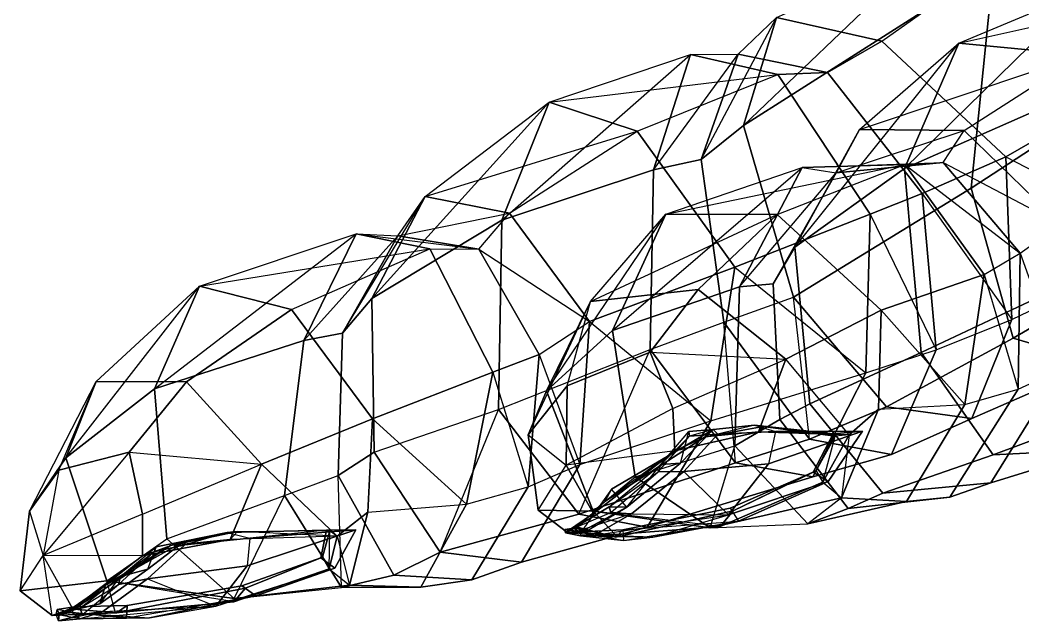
# Model space of a CAD drawing. Extents: x -0.135 to 0.053, y -0.194 to 0.215.
# Drawn here: x -0.04004 to -0.02432, y -0.1435 to -0.13407 of the extents above; entities that cross this region are included whole.
import ezdxf

# ---------------------------------------------------------------- set-up
doc = ezdxf.new("R2010")
doc.units = 0
for name, color, linetype in [('FIGURE_1_MAN_FINGERNAILS_LEFT', 31, 'CONTINUOUS'), ('FIGURE_1_MAN_HAND_LEFT', 31, 'CONTINUOUS'), ('FIGURE_1_MAN_PALM_LEFT', 31, 'CONTINUOUS')]:
    doc.layers.add(name, color=color, linetype=linetype)

msp = doc.modelspace()

# ---------------------------------------------------------------- linework, layer by layer
at = {"layer": 'FIGURE_1_MAN_FINGERNAILS_LEFT', "invisible_edges": 8}
for points in [[(-0.030765, -0.14143, 0.336891), (-0.029173, -0.140491, 0.33619), (-0.029687, -0.14102, 0.336359)], [(-0.029992, -0.141041, 0.336115), (-0.029687, -0.14102, 0.336359), (-0.029556, -0.140522, 0.336055)], [(-0.029992, -0.141041, 0.336115), (-0.029556, -0.140522, 0.336055), (-0.029545, -0.140597, 0.336012)], [(-0.029687, -0.14102, 0.336359), (-0.029173, -0.140491, 0.33619), (-0.029556, -0.140522, 0.336055)], [(-0.029556, -0.140522, 0.336055), (-0.029173, -0.140491, 0.33619), (-0.029545, -0.140597, 0.336012)], [(-0.029173, -0.140491, 0.33619), (-0.029101, -0.140567, 0.3362), (-0.029545, -0.140597, 0.336012)], [(-0.028523, -0.140427, 0.336602), (-0.029173, -0.140491, 0.33619), (-0.029308, -0.140615, 0.336108)], [(-0.029308, -0.140615, 0.336108), (-0.028389, -0.140447, 0.336627), (-0.028523, -0.140427, 0.336602)], [(-0.029173, -0.140491, 0.33619), (-0.028523, -0.140427, 0.336602), (-0.029101, -0.140567, 0.3362)], [(-0.028523, -0.140427, 0.336602), (-0.028193, -0.140526, 0.336767), (-0.029101, -0.140567, 0.3362)], [(-0.029101, -0.140567, 0.3362), (-0.028193, -0.140526, 0.336767), (-0.028306, -0.141031, 0.337292)], [(-0.026832, -0.140518, 0.338629), (-0.02737, -0.141307, 0.340005), (-0.02893, -0.141829, 0.338351)], [(-0.02893, -0.141829, 0.338351), (-0.028306, -0.141031, 0.337292), (-0.026832, -0.140518, 0.338629)], [(-0.027291, -0.140561, 0.338632), (-0.028523, -0.140427, 0.336602), (-0.028389, -0.140447, 0.336627)], [(-0.028523, -0.140427, 0.336602), (-0.027291, -0.140561, 0.338632), (-0.028193, -0.140526, 0.336767)], [(-0.028389, -0.140447, 0.336627), (-0.02726, -0.140596, 0.338556), (-0.027291, -0.140561, 0.338632)], [(-0.028193, -0.140526, 0.336767), (-0.026832, -0.140518, 0.338629), (-0.028306, -0.141031, 0.337292)], [(-0.027291, -0.140561, 0.338632), (-0.026832, -0.140518, 0.338629), (-0.028193, -0.140526, 0.336767)], [(-0.02737, -0.141307, 0.340005), (-0.026832, -0.140518, 0.338629), (-0.027291, -0.140561, 0.338632)], [(-0.029631, -0.141151, 0.336387), (-0.030035, -0.141155, 0.336081), (-0.029545, -0.140597, 0.336012)], [(-0.030035, -0.141155, 0.336081), (-0.029992, -0.141041, 0.336115), (-0.029545, -0.140597, 0.336012)], [(-0.029545, -0.140597, 0.336012), (-0.029101, -0.140567, 0.3362), (-0.029631, -0.141151, 0.336387)], [(-0.028306, -0.141031, 0.337292), (-0.029631, -0.141151, 0.336387), (-0.029101, -0.140567, 0.3362)], [(-0.027555, -0.141135, 0.339943), (-0.027606, -0.141161, 0.339996), (-0.027291, -0.140561, 0.338632)], [(-0.027291, -0.140561, 0.338632), (-0.027606, -0.141161, 0.339996), (-0.02737, -0.141307, 0.340005)], [(-0.027291, -0.140561, 0.338632), (-0.02726, -0.140596, 0.338556), (-0.027555, -0.141135, 0.339943)], [(-0.029687, -0.14102, 0.336359), (-0.030528, -0.141711, 0.336828), (-0.030765, -0.14143, 0.336891)], [(-0.030528, -0.141711, 0.336828), (-0.029687, -0.14102, 0.336359), (-0.029992, -0.141041, 0.336115)], [(-0.030801, -0.141708, 0.336519), (-0.030528, -0.141711, 0.336828), (-0.029992, -0.141041, 0.336115)], [(-0.030801, -0.141708, 0.336519), (-0.029992, -0.141041, 0.336115), (-0.030035, -0.141155, 0.336081)], [(-0.030779, -0.141792, 0.33653), (-0.030801, -0.141708, 0.336519), (-0.030035, -0.141155, 0.336081)], [(-0.03045, -0.141817, 0.336796), (-0.030779, -0.141792, 0.33653), (-0.030035, -0.141155, 0.336081)], [(-0.030035, -0.141155, 0.336081), (-0.029631, -0.141151, 0.336387), (-0.03045, -0.141817, 0.336796)], [(-0.03045, -0.141817, 0.336796), (-0.029631, -0.141151, 0.336387), (-0.02893, -0.141829, 0.338351)], [(-0.029631, -0.141151, 0.336387), (-0.028306, -0.141031, 0.337292), (-0.02893, -0.141829, 0.338351)], [(-0.028859, -0.141769, 0.340489), (-0.028905, -0.141726, 0.340505), (-0.027606, -0.141161, 0.339996)], [(-0.027606, -0.141161, 0.339996), (-0.028905, -0.141726, 0.340505), (-0.028777, -0.141928, 0.340845)], [(-0.027555, -0.141135, 0.339943), (-0.028859, -0.141769, 0.340489), (-0.027606, -0.141161, 0.339996)], [(-0.028777, -0.141928, 0.340845), (-0.02737, -0.141307, 0.340005), (-0.027606, -0.141161, 0.339996)], [(-0.02893, -0.141829, 0.338351), (-0.02737, -0.141307, 0.340005), (-0.028777, -0.141928, 0.340845)], [(-0.030765, -0.14143, 0.336891), (-0.031241, -0.142097, 0.338511), (-0.030528, -0.141711, 0.336828)], [(-0.030528, -0.141711, 0.336828), (-0.030801, -0.141708, 0.336519), (-0.031354, -0.142042, 0.337449)], [(-0.031354, -0.142042, 0.337449), (-0.030801, -0.141708, 0.336519), (-0.030779, -0.141792, 0.33653)], [(-0.031354, -0.142042, 0.337449), (-0.031142, -0.142079, 0.337821), (-0.030528, -0.141711, 0.336828)], [(-0.031293, -0.142089, 0.337484), (-0.031354, -0.142042, 0.337449), (-0.030779, -0.141792, 0.33653)], [(-0.030779, -0.141792, 0.33653), (-0.03045, -0.141817, 0.336796), (-0.031293, -0.142089, 0.337484)], [(-0.030528, -0.141711, 0.336828), (-0.031241, -0.142097, 0.338511), (-0.031142, -0.142079, 0.337821)], [(-0.028859, -0.141769, 0.340489), (-0.030698, -0.142181, 0.339431), (-0.030591, -0.142066, 0.339547)], [(-0.030591, -0.142066, 0.339547), (-0.028905, -0.141726, 0.340505), (-0.028859, -0.141769, 0.340489)], [(-0.028905, -0.141726, 0.340505), (-0.030591, -0.142066, 0.339547), (-0.028777, -0.141928, 0.340845)], [(-0.03045, -0.141817, 0.336796), (-0.03103, -0.142152, 0.337868), (-0.031293, -0.142089, 0.337484)], [(-0.03103, -0.142152, 0.337868), (-0.03045, -0.141817, 0.336796), (-0.02893, -0.141829, 0.338351)], [(-0.03012, -0.142179, 0.33915), (-0.03103, -0.142152, 0.337868), (-0.02893, -0.141829, 0.338351)], [(-0.030591, -0.142066, 0.339547), (-0.030578, -0.142236, 0.339467), (-0.028777, -0.141928, 0.340845)], [(-0.030578, -0.142236, 0.339467), (-0.03012, -0.142179, 0.33915), (-0.028777, -0.141928, 0.340845)], [(-0.028777, -0.141928, 0.340845), (-0.03012, -0.142179, 0.33915), (-0.02893, -0.141829, 0.338351)], [(-0.037678, -0.14231, 0.350154), (-0.03663, -0.142093, 0.350473), (-0.037461, -0.142243, 0.350303)], [(-0.03663, -0.142093, 0.350473), (-0.036789, -0.14211, 0.35051), (-0.037461, -0.142243, 0.350303)], [(-0.037461, -0.142243, 0.350303), (-0.036789, -0.14211, 0.35051), (-0.037457, -0.142302, 0.35024)], [(-0.036789, -0.14211, 0.35051), (-0.036438, -0.142197, 0.350612), (-0.037457, -0.142302, 0.35024)], [(-0.034774, -0.142064, 0.352203), (-0.035103, -0.142666, 0.353731), (-0.036968, -0.143261, 0.352447)], [(-0.036968, -0.143261, 0.352447), (-0.036479, -0.142629, 0.351203), (-0.034774, -0.142064, 0.352203)], [(-0.035234, -0.142073, 0.352295), (-0.036789, -0.14211, 0.35051), (-0.03663, -0.142093, 0.350473)], [(-0.036789, -0.14211, 0.35051), (-0.035234, -0.142073, 0.352295), (-0.036438, -0.142197, 0.350612)], [(-0.03663, -0.142093, 0.350473), (-0.03518, -0.142078, 0.352213), (-0.035234, -0.142073, 0.352295)], [(-0.036438, -0.142197, 0.350612), (-0.034774, -0.142064, 0.352203), (-0.036479, -0.142629, 0.351203)], [(-0.035234, -0.142073, 0.352295), (-0.034774, -0.142064, 0.352203), (-0.036438, -0.142197, 0.350612)], [(-0.035297, -0.142494, 0.353683), (-0.035325, -0.142504, 0.353757), (-0.035234, -0.142073, 0.352295)], [(-0.035234, -0.142073, 0.352295), (-0.035325, -0.142504, 0.353757), (-0.035103, -0.142666, 0.353731)], [(-0.035234, -0.142073, 0.352295), (-0.03518, -0.142078, 0.352213), (-0.035297, -0.142494, 0.353683)], [(-0.035103, -0.142666, 0.353731), (-0.034774, -0.142064, 0.352203), (-0.035234, -0.142073, 0.352295)], [(-0.031142, -0.142079, 0.337821), (-0.031354, -0.142042, 0.337449), (-0.031497, -0.142059, 0.338076)], [(-0.031487, -0.142115, 0.338064), (-0.031497, -0.142059, 0.338076), (-0.031354, -0.142042, 0.337449)], [(-0.031241, -0.142097, 0.338511), (-0.031497, -0.142059, 0.338076), (-0.031487, -0.142115, 0.338064)], [(-0.031497, -0.142059, 0.338076), (-0.031241, -0.142097, 0.338511), (-0.031142, -0.142079, 0.337821)], [(-0.031354, -0.142042, 0.337449), (-0.031293, -0.142089, 0.337484), (-0.031487, -0.142115, 0.338064)], [(-0.031293, -0.142089, 0.337484), (-0.03103, -0.142152, 0.337868), (-0.031487, -0.142115, 0.338064)], [(-0.031487, -0.142115, 0.338064), (-0.031253, -0.142158, 0.338531), (-0.031241, -0.142097, 0.338511)], [(-0.03103, -0.142152, 0.337868), (-0.031253, -0.142158, 0.338531), (-0.031487, -0.142115, 0.338064)], [(-0.030591, -0.142066, 0.339547), (-0.030698, -0.142181, 0.339431), (-0.031301, -0.142022, 0.338386)], [(-0.031301, -0.142022, 0.338386), (-0.031241, -0.142097, 0.338511), (-0.030591, -0.142066, 0.339547)], [(-0.031241, -0.142097, 0.338511), (-0.031253, -0.142158, 0.338531), (-0.030578, -0.142236, 0.339467)], [(-0.030591, -0.142066, 0.339547), (-0.031241, -0.142097, 0.338511), (-0.030578, -0.142236, 0.339467)], [(-0.038701, -0.142935, 0.35151), (-0.037461, -0.142243, 0.350303), (-0.038033, -0.142683, 0.350528)], [(-0.038033, -0.142683, 0.350528), (-0.037461, -0.142243, 0.350303), (-0.037904, -0.142333, 0.350172)], [(-0.037904, -0.142333, 0.350172), (-0.037461, -0.142243, 0.350303), (-0.037457, -0.142302, 0.35024)], [(-0.037457, -0.142302, 0.35024), (-0.036438, -0.142197, 0.350612), (-0.036479, -0.142629, 0.351203)], [(-0.031253, -0.142158, 0.338531), (-0.03103, -0.142152, 0.337868), (-0.03012, -0.142179, 0.33915)], [(-0.030578, -0.142236, 0.339467), (-0.031253, -0.142158, 0.338531), (-0.03012, -0.142179, 0.33915)], [(-0.038038, -0.142837, 0.350587), (-0.038495, -0.142921, 0.350402), (-0.037933, -0.142409, 0.350113)], [(-0.038495, -0.142921, 0.350402), (-0.038463, -0.142797, 0.350396), (-0.037933, -0.142409, 0.350113)], [(-0.038463, -0.142797, 0.350396), (-0.038033, -0.142683, 0.350528), (-0.037904, -0.142333, 0.350172)], [(-0.038463, -0.142797, 0.350396), (-0.037904, -0.142333, 0.350172), (-0.037933, -0.142409, 0.350113)], [(-0.037933, -0.142409, 0.350113), (-0.037457, -0.142302, 0.35024), (-0.038038, -0.142837, 0.350587)], [(-0.036479, -0.142629, 0.351203), (-0.038038, -0.142837, 0.350587), (-0.037457, -0.142302, 0.35024)], [(-0.037457, -0.142302, 0.35024), (-0.037933, -0.142409, 0.350113), (-0.037904, -0.142333, 0.350172)], [(-0.036503, -0.142983, 0.354518), (-0.036559, -0.142945, 0.354524), (-0.035325, -0.142504, 0.353757)], [(-0.035325, -0.142504, 0.353757), (-0.036559, -0.142945, 0.354524), (-0.03634, -0.143101, 0.35488)], [(-0.035297, -0.142494, 0.353683), (-0.036503, -0.142983, 0.354518), (-0.035325, -0.142504, 0.353757)], [(-0.03634, -0.143101, 0.35488), (-0.035103, -0.142666, 0.353731), (-0.035325, -0.142504, 0.353757)], [(-0.038788, -0.143225, 0.35131), (-0.038033, -0.142683, 0.350528), (-0.038463, -0.142797, 0.350396)], [(-0.038033, -0.142683, 0.350528), (-0.038788, -0.143225, 0.35131), (-0.038701, -0.142935, 0.35151)], [(-0.038038, -0.142837, 0.350587), (-0.036479, -0.142629, 0.351203), (-0.036968, -0.143261, 0.352447)], [(-0.036968, -0.143261, 0.352447), (-0.035103, -0.142666, 0.353731), (-0.03634, -0.143101, 0.35488)], [(-0.039099, -0.143294, 0.351147), (-0.038788, -0.143225, 0.35131), (-0.038463, -0.142797, 0.350396)], [(-0.039099, -0.143294, 0.351147), (-0.038463, -0.142797, 0.350396), (-0.038495, -0.142921, 0.350402)], [(-0.038495, -0.142921, 0.350402), (-0.038038, -0.142837, 0.350587), (-0.03874, -0.143349, 0.351293)], [(-0.03874, -0.143349, 0.351293), (-0.038038, -0.142837, 0.350587), (-0.036968, -0.143261, 0.352447)], [(-0.039192, -0.143275, 0.353124), (-0.038701, -0.142935, 0.35151), (-0.039167, -0.143313, 0.352433)], [(-0.038701, -0.142935, 0.35151), (-0.038788, -0.143225, 0.35131), (-0.039167, -0.143313, 0.352433)], [(-0.039061, -0.143393, 0.351131), (-0.039099, -0.143294, 0.351147), (-0.038495, -0.142921, 0.350402)], [(-0.03874, -0.143349, 0.351293), (-0.039061, -0.143393, 0.351131), (-0.038495, -0.142921, 0.350402)], [(-0.036503, -0.142983, 0.354518), (-0.038527, -0.14337, 0.353842), (-0.038357, -0.143251, 0.353858)], [(-0.038369, -0.143446, 0.353867), (-0.03634, -0.143101, 0.35488), (-0.036559, -0.142945, 0.354524)], [(-0.036559, -0.142945, 0.354524), (-0.038357, -0.143251, 0.353858), (-0.038369, -0.143446, 0.353867)], [(-0.038357, -0.143251, 0.353858), (-0.036559, -0.142945, 0.354524), (-0.036503, -0.142983, 0.354518)], [(-0.038788, -0.143225, 0.35131), (-0.039099, -0.143294, 0.351147), (-0.039426, -0.143389, 0.352237)], [(-0.039426, -0.143389, 0.352237), (-0.039167, -0.143313, 0.352433), (-0.038788, -0.143225, 0.35131)], [(-0.038369, -0.143446, 0.353867), (-0.038007, -0.143446, 0.353456), (-0.03634, -0.143101, 0.35488)], [(-0.03634, -0.143101, 0.35488), (-0.038007, -0.143446, 0.353456), (-0.036968, -0.143261, 0.352447)], [(-0.039474, -0.143394, 0.352737), (-0.039221, -0.143361, 0.353119), (-0.039455, -0.143314, 0.352784)], [(-0.039474, -0.143394, 0.352737), (-0.039455, -0.143314, 0.352784), (-0.039426, -0.143389, 0.352237)], [(-0.039094, -0.143462, 0.352413), (-0.039221, -0.143361, 0.353119), (-0.039474, -0.143394, 0.352737)], [(-0.039221, -0.143361, 0.353119), (-0.039192, -0.143275, 0.353124), (-0.039455, -0.143314, 0.352784)], [(-0.039455, -0.143314, 0.352784), (-0.039192, -0.143275, 0.353124), (-0.039167, -0.143313, 0.352433)], [(-0.039167, -0.143313, 0.352433), (-0.039426, -0.143389, 0.352237), (-0.039455, -0.143314, 0.352784)], [(-0.039099, -0.143294, 0.351147), (-0.039061, -0.143393, 0.351131), (-0.039434, -0.143495, 0.352162)], [(-0.039434, -0.143495, 0.352162), (-0.039426, -0.143389, 0.352237), (-0.039099, -0.143294, 0.351147)], [(-0.03874, -0.143349, 0.351293), (-0.039094, -0.143462, 0.352413), (-0.039434, -0.143495, 0.352162)], [(-0.039061, -0.143393, 0.351131), (-0.03874, -0.143349, 0.351293), (-0.039434, -0.143495, 0.352162)], [(-0.038527, -0.14337, 0.353842), (-0.039255, -0.143307, 0.352875), (-0.039192, -0.143275, 0.353124)], [(-0.039221, -0.143361, 0.353119), (-0.038369, -0.143446, 0.353867), (-0.038357, -0.143251, 0.353858)], [(-0.038357, -0.143251, 0.353858), (-0.039192, -0.143275, 0.353124), (-0.039221, -0.143361, 0.353119)], [(-0.039221, -0.143361, 0.353119), (-0.039094, -0.143462, 0.352413), (-0.038007, -0.143446, 0.353456)], [(-0.038369, -0.143446, 0.353867), (-0.039221, -0.143361, 0.353119), (-0.038007, -0.143446, 0.353456)], [(-0.039192, -0.143275, 0.353124), (-0.038357, -0.143251, 0.353858), (-0.038527, -0.14337, 0.353842)], [(-0.039094, -0.143462, 0.352413), (-0.03874, -0.143349, 0.351293), (-0.036968, -0.143261, 0.352447)], [(-0.038007, -0.143446, 0.353456), (-0.039094, -0.143462, 0.352413), (-0.036968, -0.143261, 0.352447)], [(-0.039426, -0.143389, 0.352237), (-0.039434, -0.143495, 0.352162), (-0.039474, -0.143394, 0.352737)], [(-0.039434, -0.143495, 0.352162), (-0.039094, -0.143462, 0.352413), (-0.039474, -0.143394, 0.352737)]]:
    msp.add_3dface(points, dxfattribs=at)
at = {"layer": 'FIGURE_1_MAN_HAND_LEFT', "invisible_edges": 8}
for points in [[(-0.024583, -0.136219, 0.357821), (-0.020972, -0.134107, 0.35994), (-0.02199, -0.137566, 0.35993)], [(-0.020567, -0.136779, 0.367813), (-0.022276, -0.134844, 0.368764), (-0.02513, -0.136711, 0.366649)], [(-0.025896, -0.13679, 0.357236), (-0.024583, -0.136219, 0.357821), (-0.024488, -0.138767, 0.358481)], [(-0.024488, -0.138767, 0.358481), (-0.024583, -0.136219, 0.357821), (-0.02199, -0.137566, 0.35993)], [(-0.02447, -0.139061, 0.364859), (-0.02513, -0.136711, 0.366649), (-0.027913, -0.138416, 0.364049)], [(-0.02513, -0.136711, 0.366649), (-0.02447, -0.139061, 0.364859), (-0.020567, -0.136779, 0.367813)], [(-0.018738, -0.137078, 0.365161), (-0.020567, -0.136779, 0.367813), (-0.02447, -0.139061, 0.364859)], [(-0.026713, -0.137116, 0.356615), (-0.025896, -0.13679, 0.357236), (-0.025675, -0.139245, 0.357717)], [(-0.025675, -0.139245, 0.357717), (-0.025896, -0.13679, 0.357236), (-0.024488, -0.138767, 0.358481)], [(-0.02447, -0.139061, 0.364859), (-0.02313, -0.139456, 0.362185), (-0.018738, -0.137078, 0.365161)], [(-0.028835, -0.137949, 0.354959), (-0.026713, -0.137116, 0.356615), (-0.026781, -0.139602, 0.356875)], [(-0.026781, -0.139602, 0.356875), (-0.026713, -0.137116, 0.356615), (-0.025675, -0.139245, 0.357717)], [(-0.02436, -0.13773, 0.340418), (-0.023727, -0.137273, 0.34103), (-0.023713, -0.139544, 0.340972)], [(-0.02199, -0.137566, 0.35993), (-0.02313, -0.139456, 0.362185), (-0.025119, -0.140318, 0.360733)], [(-0.025119, -0.140318, 0.360733), (-0.024488, -0.138767, 0.358481), (-0.02199, -0.137566, 0.35993)], [(-0.024925, -0.138062, 0.339575), (-0.02436, -0.13773, 0.340418), (-0.024389, -0.13986, 0.340318)], [(-0.024389, -0.13986, 0.340318), (-0.02436, -0.13773, 0.340418), (-0.023713, -0.139544, 0.340972)], [(-0.031113, -0.138798, 0.353666), (-0.028835, -0.137949, 0.354959), (-0.029207, -0.140358, 0.355113)], [(-0.029207, -0.140358, 0.355113), (-0.028835, -0.137949, 0.354959), (-0.026781, -0.139602, 0.356875)], [(-0.026538, -0.138624, 0.337861), (-0.024925, -0.138062, 0.339575), (-0.025229, -0.140099, 0.339447)], [(-0.025229, -0.140099, 0.339447), (-0.024925, -0.138062, 0.339575), (-0.024389, -0.13986, 0.340318)], [(-0.022375, -0.139989, 0.348883), (-0.023678, -0.138231, 0.350019), (-0.02591, -0.139288, 0.347727)], [(-0.029005, -0.13881, 0.363203), (-0.027662, -0.140643, 0.362177), (-0.027913, -0.138416, 0.364049)], [(-0.027913, -0.138416, 0.364049), (-0.026456, -0.140138, 0.362998), (-0.02447, -0.139061, 0.364859)], [(-0.027662, -0.140643, 0.362177), (-0.026456, -0.140138, 0.362998), (-0.027913, -0.138416, 0.364049)], [(-0.028035, -0.139391, 0.33676), (-0.026538, -0.138624, 0.337861), (-0.026578, -0.140175, 0.338198)], [(-0.026578, -0.140175, 0.338198), (-0.026538, -0.138624, 0.337861), (-0.025229, -0.140099, 0.339447)], [(-0.031899, -0.139317, 0.353177), (-0.031113, -0.138798, 0.353666), (-0.031264, -0.14104, 0.353875)], [(-0.031264, -0.14104, 0.353875), (-0.031113, -0.138798, 0.353666), (-0.029207, -0.140358, 0.355113)], [(-0.030159, -0.139239, 0.362475), (-0.028822, -0.141014, 0.361385), (-0.029005, -0.13881, 0.363203)], [(-0.028822, -0.141014, 0.361385), (-0.027662, -0.140643, 0.362177), (-0.029005, -0.13881, 0.363203)], [(-0.024488, -0.138767, 0.358481), (-0.025119, -0.140318, 0.360733), (-0.026377, -0.140886, 0.359826)], [(-0.026377, -0.140886, 0.359826), (-0.025675, -0.139245, 0.357717), (-0.024488, -0.138767, 0.358481)], [(-0.021944, -0.138903, 0.342661), (-0.023138, -0.14081, 0.344343), (-0.024821, -0.141328, 0.342481)], [(-0.024821, -0.141328, 0.342481), (-0.023713, -0.139544, 0.340972), (-0.021944, -0.138903, 0.342661)], [(-0.02313, -0.139456, 0.362185), (-0.02447, -0.139061, 0.364859), (-0.026456, -0.140138, 0.362998)], [(-0.032535, -0.14018, 0.360712), (-0.031277, -0.141821, 0.359677), (-0.030159, -0.139239, 0.362475)], [(-0.031277, -0.141821, 0.359677), (-0.028822, -0.141014, 0.361385), (-0.030159, -0.139239, 0.362475)], [(-0.024784, -0.140891, 0.346548), (-0.02591, -0.139288, 0.347727), (-0.027658, -0.14009, 0.345424)], [(-0.025675, -0.139245, 0.357717), (-0.026377, -0.140886, 0.359826), (-0.02761, -0.141236, 0.358918)], [(-0.02761, -0.141236, 0.358918), (-0.026781, -0.139602, 0.356875), (-0.025675, -0.139245, 0.357717)], [(-0.02591, -0.139288, 0.347727), (-0.024784, -0.140891, 0.346548), (-0.022375, -0.139989, 0.348883)], [(-0.032627, -0.139594, 0.352573), (-0.031899, -0.139317, 0.353177), (-0.032071, -0.141394, 0.353362)], [(-0.032071, -0.141394, 0.353362), (-0.031899, -0.139317, 0.353177), (-0.031264, -0.14104, 0.353875)], [(-0.029805, -0.140162, 0.335758), (-0.028035, -0.139391, 0.33676), (-0.028461, -0.140529, 0.336596)], [(-0.027042, -0.140574, 0.338295), (-0.028461, -0.140529, 0.336596), (-0.028035, -0.139391, 0.33676)], [(-0.026578, -0.140175, 0.338198), (-0.027042, -0.140574, 0.338295), (-0.028035, -0.139391, 0.33676)], [(-0.034514, -0.140328, 0.351174), (-0.032627, -0.139594, 0.352573), (-0.033039, -0.141665, 0.352677)], [(-0.033039, -0.141665, 0.352677), (-0.032627, -0.139594, 0.352573), (-0.032071, -0.141394, 0.353362)], [(-0.026781, -0.139602, 0.356875), (-0.02761, -0.141236, 0.358918), (-0.030208, -0.142026, 0.35713)], [(-0.030208, -0.142026, 0.35713), (-0.029207, -0.140358, 0.355113), (-0.026781, -0.139602, 0.356875)], [(-0.026456, -0.140138, 0.362998), (-0.025119, -0.140318, 0.360733), (-0.02313, -0.139456, 0.362185)], [(-0.023713, -0.139544, 0.340972), (-0.024821, -0.141328, 0.342481), (-0.025462, -0.141554, 0.341721)], [(-0.025462, -0.141554, 0.341721), (-0.024389, -0.13986, 0.340318), (-0.023713, -0.139544, 0.340972)], [(-0.024389, -0.13986, 0.340318), (-0.025462, -0.141554, 0.341721), (-0.026144, -0.141624, 0.340952)], [(-0.026144, -0.141624, 0.340952), (-0.025229, -0.140099, 0.339447), (-0.024389, -0.13986, 0.340318)], [(-0.020829, -0.140005, 0.346873), (-0.022375, -0.139989, 0.348883), (-0.024784, -0.140891, 0.346548)], [(-0.024784, -0.140891, 0.346548), (-0.023138, -0.14081, 0.344343), (-0.020829, -0.140005, 0.346873)], [(-0.034487, -0.140846, 0.358879), (-0.033451, -0.142418, 0.357937), (-0.032535, -0.14018, 0.360712)], [(-0.033451, -0.142418, 0.357937), (-0.031277, -0.141821, 0.359677), (-0.032535, -0.14018, 0.360712)], [(-0.029805, -0.140162, 0.335758), (-0.029772, -0.140826, 0.335999), (-0.031476, -0.14105, 0.336496)], [(-0.028461, -0.140529, 0.336596), (-0.029772, -0.140826, 0.335999), (-0.029805, -0.140162, 0.335758)], [(-0.026513, -0.141491, 0.344315), (-0.027658, -0.14009, 0.345424), (-0.028125, -0.140334, 0.344633)], [(-0.025119, -0.140318, 0.360733), (-0.026456, -0.140138, 0.362998), (-0.027662, -0.140643, 0.362177)], [(-0.027658, -0.14009, 0.345424), (-0.026513, -0.141491, 0.344315), (-0.024784, -0.140891, 0.346548)], [(-0.025229, -0.140099, 0.339447), (-0.026144, -0.141624, 0.340952), (-0.027158, -0.141567, 0.340123)], [(-0.027158, -0.141567, 0.340123), (-0.026578, -0.140175, 0.338198), (-0.025229, -0.140099, 0.339447)], [(-0.027042, -0.140574, 0.338295), (-0.026578, -0.140175, 0.338198), (-0.027158, -0.141567, 0.340123)], [(-0.036253, -0.141035, 0.350453), (-0.034514, -0.140328, 0.351174), (-0.034584, -0.14179, 0.351707)], [(-0.034584, -0.14179, 0.351707), (-0.034514, -0.140328, 0.351174), (-0.033039, -0.141665, 0.352677)], [(-0.029207, -0.140358, 0.355113), (-0.030208, -0.142026, 0.35713), (-0.032179, -0.142575, 0.355731)], [(-0.032179, -0.142575, 0.355731), (-0.031264, -0.14104, 0.353875), (-0.029207, -0.140358, 0.355113)], [(-0.027058, -0.14173, 0.343481), (-0.028125, -0.140334, 0.344633), (-0.028834, -0.140748, 0.343827)], [(-0.028125, -0.140334, 0.344633), (-0.027058, -0.14173, 0.343481), (-0.026513, -0.141491, 0.344315)], [(-0.027662, -0.140643, 0.362177), (-0.026377, -0.140886, 0.359826), (-0.025119, -0.140318, 0.360733)], [(-0.029173, -0.140491, 0.33619), (-0.030765, -0.14143, 0.336891), (-0.030871, -0.141623, 0.33682)], [(-0.030871, -0.141623, 0.33682), (-0.029308, -0.140615, 0.336108), (-0.029173, -0.140491, 0.33619)], [(-0.029772, -0.140826, 0.335999), (-0.028461, -0.140529, 0.336596), (-0.029308, -0.140615, 0.336108)], [(-0.028461, -0.140529, 0.336596), (-0.028389, -0.140447, 0.336627), (-0.029308, -0.140615, 0.336108)], [(-0.02726, -0.140596, 0.338556), (-0.028389, -0.140447, 0.336627), (-0.028461, -0.140529, 0.336596)], [(-0.028461, -0.140529, 0.336596), (-0.027042, -0.140574, 0.338295), (-0.02726, -0.140596, 0.338556)], [(-0.029772, -0.140826, 0.335999), (-0.029308, -0.140615, 0.336108), (-0.030871, -0.141623, 0.33682)], [(-0.026377, -0.140886, 0.359826), (-0.027662, -0.140643, 0.362177), (-0.028822, -0.141014, 0.361385)], [(-0.027451, -0.141318, 0.339944), (-0.027555, -0.141135, 0.339943), (-0.02726, -0.140596, 0.338556)], [(-0.027042, -0.140574, 0.338295), (-0.027451, -0.141318, 0.339944), (-0.02726, -0.140596, 0.338556)], [(-0.027451, -0.141318, 0.339944), (-0.027042, -0.140574, 0.338295), (-0.027158, -0.141567, 0.340123)], [(-0.033451, -0.142418, 0.357937), (-0.034487, -0.140846, 0.358879), (-0.035052, -0.141214, 0.358242)], [(-0.029772, -0.140826, 0.335999), (-0.031047, -0.141808, 0.336624), (-0.031476, -0.14105, 0.336496)], [(-0.031047, -0.141808, 0.336624), (-0.029772, -0.140826, 0.335999), (-0.030871, -0.141623, 0.33682)], [(-0.030394, -0.141234, 0.341891), (-0.029217, -0.142035, 0.341393), (-0.028834, -0.140748, 0.343827)], [(-0.029217, -0.142035, 0.341393), (-0.02769, -0.141971, 0.342536), (-0.028834, -0.140748, 0.343827)], [(-0.028834, -0.140748, 0.343827), (-0.02769, -0.141971, 0.342536), (-0.027058, -0.14173, 0.343481)], [(-0.023138, -0.14081, 0.344343), (-0.024784, -0.140891, 0.346548), (-0.026513, -0.141491, 0.344315)], [(-0.026513, -0.141491, 0.344315), (-0.024821, -0.141328, 0.342481), (-0.023138, -0.14081, 0.344343)], [(-0.02761, -0.141236, 0.358918), (-0.028822, -0.141014, 0.361385), (-0.031277, -0.141821, 0.359677)], [(-0.028822, -0.141014, 0.361385), (-0.02761, -0.141236, 0.358918), (-0.026377, -0.140886, 0.359826)], [(-0.038119, -0.14182, 0.349768), (-0.036253, -0.141035, 0.350453), (-0.036746, -0.142219, 0.350476)], [(-0.035068, -0.142168, 0.351906), (-0.036746, -0.142219, 0.350476), (-0.036253, -0.141035, 0.350453)], [(-0.034584, -0.14179, 0.351707), (-0.035068, -0.142168, 0.351906), (-0.036253, -0.141035, 0.350453)], [(-0.031264, -0.14104, 0.353875), (-0.032179, -0.142575, 0.355731), (-0.032957, -0.14285, 0.355104)], [(-0.032957, -0.14285, 0.355104), (-0.032071, -0.141394, 0.353362), (-0.031264, -0.14104, 0.353875)], [(-0.031916, -0.141759, 0.338142), (-0.031476, -0.14105, 0.336496), (-0.031047, -0.141808, 0.336624)], [(-0.028859, -0.141769, 0.340489), (-0.027555, -0.141135, 0.339943), (-0.027451, -0.141318, 0.339944)], [(-0.035894, -0.14153, 0.357677), (-0.034997, -0.142973, 0.3564), (-0.035052, -0.141214, 0.358242)], [(-0.034997, -0.142973, 0.3564), (-0.03418, -0.142778, 0.357096), (-0.035052, -0.141214, 0.358242)], [(-0.035052, -0.141214, 0.358242), (-0.03418, -0.142778, 0.357096), (-0.033451, -0.142418, 0.357937)], [(-0.031277, -0.141821, 0.359677), (-0.030208, -0.142026, 0.35713), (-0.02761, -0.141236, 0.358918)], [(-0.031051, -0.141772, 0.34034), (-0.029217, -0.142035, 0.341393), (-0.030394, -0.141234, 0.341891)], [(-0.027451, -0.141318, 0.339944), (-0.029064, -0.142015, 0.34065), (-0.028859, -0.141769, 0.340489)], [(-0.029064, -0.142015, 0.34065), (-0.027451, -0.141318, 0.339944), (-0.027158, -0.141567, 0.340123)], [(-0.024821, -0.141328, 0.342481), (-0.026513, -0.141491, 0.344315), (-0.027058, -0.14173, 0.343481)], [(-0.027058, -0.14173, 0.343481), (-0.025462, -0.141554, 0.341721), (-0.024821, -0.141328, 0.342481)], [(-0.032071, -0.141394, 0.353362), (-0.032957, -0.14285, 0.355104), (-0.033753, -0.142966, 0.35449)], [(-0.033753, -0.142966, 0.35449), (-0.033039, -0.141665, 0.352677), (-0.032071, -0.141394, 0.353362)], [(-0.030765, -0.14143, 0.336891), (-0.031241, -0.142097, 0.338511), (-0.031301, -0.142022, 0.338386)], [(-0.031301, -0.142022, 0.338386), (-0.030871, -0.141623, 0.33682), (-0.030765, -0.14143, 0.336891)], [(-0.037736, -0.14221, 0.35607), (-0.036683, -0.143145, 0.355477), (-0.035894, -0.14153, 0.357677)], [(-0.036683, -0.143145, 0.355477), (-0.034997, -0.142973, 0.3564), (-0.035894, -0.14153, 0.357677)], [(-0.030871, -0.141623, 0.33682), (-0.031301, -0.142022, 0.338386), (-0.031469, -0.1421, 0.337887)], [(-0.031469, -0.1421, 0.337887), (-0.031047, -0.141808, 0.336624), (-0.030871, -0.141623, 0.33682)], [(-0.029217, -0.142035, 0.341393), (-0.027158, -0.141567, 0.340123), (-0.02769, -0.141971, 0.342536)], [(-0.027158, -0.141567, 0.340123), (-0.029217, -0.142035, 0.341393), (-0.029064, -0.142015, 0.34065)], [(-0.025462, -0.141554, 0.341721), (-0.027058, -0.14173, 0.343481), (-0.02769, -0.141971, 0.342536)], [(-0.02769, -0.141971, 0.342536), (-0.026144, -0.141624, 0.340952), (-0.025462, -0.141554, 0.341721)], [(-0.027158, -0.141567, 0.340123), (-0.026144, -0.141624, 0.340952), (-0.02769, -0.141971, 0.342536)], [(-0.035068, -0.142168, 0.351906), (-0.034584, -0.14179, 0.351707), (-0.034873, -0.142932, 0.353848)], [(-0.033039, -0.141665, 0.352677), (-0.033753, -0.142966, 0.35449), (-0.034873, -0.142932, 0.353848)], [(-0.034873, -0.142932, 0.353848), (-0.034584, -0.14179, 0.351707), (-0.033039, -0.141665, 0.352677)], [(-0.030711, -0.142142, 0.33935), (-0.031051, -0.141772, 0.34034), (-0.031916, -0.141759, 0.338142)], [(-0.031916, -0.141759, 0.338142), (-0.031469, -0.1421, 0.337887), (-0.030711, -0.142142, 0.33935)], [(-0.031047, -0.141808, 0.336624), (-0.031469, -0.1421, 0.337887), (-0.031916, -0.141759, 0.338142)], [(-0.029064, -0.142015, 0.34065), (-0.029217, -0.142035, 0.341393), (-0.031051, -0.141772, 0.34034)], [(-0.030711, -0.142142, 0.33935), (-0.029064, -0.142015, 0.34065), (-0.031051, -0.141772, 0.34034)], [(-0.030698, -0.142181, 0.339431), (-0.028859, -0.141769, 0.340489), (-0.029064, -0.142015, 0.34065)], [(-0.038119, -0.14182, 0.349768), (-0.038119, -0.142475, 0.350085), (-0.039675, -0.142467, 0.350902)], [(-0.036746, -0.142219, 0.350476), (-0.038119, -0.142475, 0.350085), (-0.038119, -0.14182, 0.349768)], [(-0.030208, -0.142026, 0.35713), (-0.031277, -0.141821, 0.359677), (-0.033451, -0.142418, 0.357937)], [(-0.036746, -0.142219, 0.350476), (-0.03663, -0.142093, 0.350473), (-0.037678, -0.14231, 0.350154)], [(-0.035068, -0.142168, 0.351906), (-0.036746, -0.142219, 0.350476), (-0.03663, -0.142093, 0.350473)], [(-0.03518, -0.142078, 0.352213), (-0.035068, -0.142168, 0.351906), (-0.03663, -0.142093, 0.350473)], [(-0.035193, -0.14268, 0.35369), (-0.035297, -0.142494, 0.353683), (-0.03518, -0.142078, 0.352213)], [(-0.035068, -0.142168, 0.351906), (-0.035193, -0.14268, 0.35369), (-0.03518, -0.142078, 0.352213)], [(-0.033451, -0.142418, 0.357937), (-0.032179, -0.142575, 0.355731), (-0.030208, -0.142026, 0.35713)], [(-0.030711, -0.142142, 0.33935), (-0.031469, -0.1421, 0.337887), (-0.031301, -0.142022, 0.338386)], [(-0.031301, -0.142022, 0.338386), (-0.030698, -0.142181, 0.339431), (-0.030711, -0.142142, 0.33935)], [(-0.029064, -0.142015, 0.34065), (-0.030711, -0.142142, 0.33935), (-0.030698, -0.142181, 0.339431)], [(-0.037678, -0.14231, 0.350154), (-0.037461, -0.142243, 0.350303), (-0.038701, -0.142935, 0.35151)], [(-0.03868, -0.142865, 0.354731), (-0.036683, -0.143145, 0.355477), (-0.037736, -0.14221, 0.35607)], [(-0.038119, -0.142475, 0.350085), (-0.036746, -0.142219, 0.350476), (-0.037678, -0.14231, 0.350154)], [(-0.035193, -0.14268, 0.35369), (-0.035068, -0.142168, 0.351906), (-0.034873, -0.142932, 0.353848)], [(-0.039021, -0.143197, 0.351219), (-0.037678, -0.14231, 0.350154), (-0.038701, -0.142935, 0.35151)], [(-0.038119, -0.142475, 0.350085), (-0.037678, -0.14231, 0.350154), (-0.039021, -0.143197, 0.351219)], [(-0.032179, -0.142575, 0.355731), (-0.033451, -0.142418, 0.357937), (-0.03418, -0.142778, 0.357096)], [(-0.039535, -0.143408, 0.352408), (-0.040038, -0.143022, 0.352862), (-0.039675, -0.142467, 0.350902)], [(-0.03921, -0.143307, 0.351005), (-0.039535, -0.143408, 0.352408), (-0.039675, -0.142467, 0.350902)], [(-0.038119, -0.142475, 0.350085), (-0.03921, -0.143307, 0.351005), (-0.039675, -0.142467, 0.350902)], [(-0.03921, -0.143307, 0.351005), (-0.038119, -0.142475, 0.350085), (-0.039021, -0.143197, 0.351219)], [(-0.036503, -0.142983, 0.354518), (-0.035297, -0.142494, 0.353683), (-0.035193, -0.14268, 0.35369)], [(-0.03418, -0.142778, 0.357096), (-0.032957, -0.14285, 0.355104), (-0.032179, -0.142575, 0.355731)], [(-0.035193, -0.14268, 0.35369), (-0.036686, -0.143195, 0.354732), (-0.036503, -0.142983, 0.354518)], [(-0.036686, -0.143195, 0.354732), (-0.035193, -0.14268, 0.35369), (-0.034873, -0.142932, 0.353848)], [(-0.03854, -0.143367, 0.353751), (-0.03868, -0.142865, 0.354731), (-0.040038, -0.143022, 0.352862)], [(-0.036686, -0.143195, 0.354732), (-0.036683, -0.143145, 0.355477), (-0.03868, -0.142865, 0.354731)], [(-0.03854, -0.143367, 0.353751), (-0.036686, -0.143195, 0.354732), (-0.03868, -0.142865, 0.354731)], [(-0.032957, -0.14285, 0.355104), (-0.03418, -0.142778, 0.357096), (-0.034997, -0.142973, 0.3564)], [(-0.034997, -0.142973, 0.3564), (-0.033753, -0.142966, 0.35449), (-0.032957, -0.14285, 0.355104)], [(-0.040038, -0.143022, 0.352862), (-0.039535, -0.143408, 0.352408), (-0.03854, -0.143367, 0.353751)], [(-0.038701, -0.142935, 0.35151), (-0.039192, -0.143275, 0.353124), (-0.039255, -0.143307, 0.352875)], [(-0.039255, -0.143307, 0.352875), (-0.039021, -0.143197, 0.351219), (-0.038701, -0.142935, 0.35151)], [(-0.038527, -0.14337, 0.353842), (-0.036503, -0.142983, 0.354518), (-0.036686, -0.143195, 0.354732)], [(-0.034873, -0.142932, 0.353848), (-0.036683, -0.143145, 0.355477), (-0.036686, -0.143195, 0.354732)], [(-0.036683, -0.143145, 0.355477), (-0.034873, -0.142932, 0.353848), (-0.034997, -0.142973, 0.3564)], [(-0.034873, -0.142932, 0.353848), (-0.033753, -0.142966, 0.35449), (-0.034997, -0.142973, 0.3564)], [(-0.039021, -0.143197, 0.351219), (-0.039255, -0.143307, 0.352875), (-0.039535, -0.143408, 0.352408)], [(-0.039535, -0.143408, 0.352408), (-0.03921, -0.143307, 0.351005), (-0.039021, -0.143197, 0.351219)], [(-0.036686, -0.143195, 0.354732), (-0.03854, -0.143367, 0.353751), (-0.038527, -0.14337, 0.353842)], [(-0.03854, -0.143367, 0.353751), (-0.039535, -0.143408, 0.352408), (-0.039255, -0.143307, 0.352875)], [(-0.039255, -0.143307, 0.352875), (-0.038527, -0.14337, 0.353842), (-0.03854, -0.143367, 0.353751)]]:
    msp.add_3dface(points, dxfattribs=at)
at = {"layer": 'FIGURE_1_MAN_PALM_LEFT', "invisible_edges": 8}
for points in [[(-0.028697, -0.135724, 0.36339), (-0.024772, -0.133226, 0.36658), (-0.023703, -0.130947, 0.364229)], [(-0.02818, -0.134031, 0.360914), (-0.028697, -0.135724, 0.36339), (-0.023703, -0.130947, 0.364229)], [(-0.026527, -0.134403, 0.358649), (-0.02818, -0.134031, 0.360914), (-0.022386, -0.131441, 0.361529)], [(-0.024583, -0.136219, 0.357821), (-0.026527, -0.134403, 0.358649), (-0.022386, -0.131441, 0.361529)], [(-0.022386, -0.131441, 0.361529), (-0.020972, -0.134107, 0.35994), (-0.024583, -0.136219, 0.357821)], [(-0.022276, -0.134844, 0.368764), (-0.022724, -0.132112, 0.36788), (-0.024772, -0.133226, 0.36658)], [(-0.02513, -0.136711, 0.366649), (-0.024772, -0.133226, 0.36658), (-0.028697, -0.135724, 0.36339)], [(-0.024772, -0.133226, 0.36658), (-0.02513, -0.136711, 0.366649), (-0.022276, -0.134844, 0.368764)], [(-0.026171, -0.136398, 0.347773), (-0.024052, -0.135464, 0.349949), (-0.023314, -0.133598, 0.3483)], [(-0.02532, -0.134434, 0.346147), (-0.026171, -0.136398, 0.347773), (-0.023314, -0.133598, 0.3483)], [(-0.02532, -0.134434, 0.346147), (-0.023314, -0.133598, 0.3483), (-0.02159, -0.133609, 0.346368)], [(-0.023392, -0.134621, 0.343903), (-0.02532, -0.134434, 0.346147), (-0.02159, -0.133609, 0.346368)], [(-0.029358, -0.136257, 0.362586), (-0.028697, -0.135724, 0.36339), (-0.02818, -0.134031, 0.360914)], [(-0.028779, -0.134606, 0.360443), (-0.029358, -0.136257, 0.362586), (-0.02818, -0.134031, 0.360914)], [(-0.027379, -0.134897, 0.3583), (-0.028779, -0.134606, 0.360443), (-0.02818, -0.134031, 0.360914)], [(-0.02818, -0.134031, 0.360914), (-0.026527, -0.134403, 0.358649), (-0.027379, -0.134897, 0.3583)], [(-0.025896, -0.13679, 0.357236), (-0.027379, -0.134897, 0.3583), (-0.026527, -0.134403, 0.358649)], [(-0.026527, -0.134403, 0.358649), (-0.024583, -0.136219, 0.357821), (-0.025896, -0.13679, 0.357236)], [(-0.027891, -0.137635, 0.34536), (-0.026171, -0.136398, 0.347773), (-0.02532, -0.134434, 0.346147)], [(-0.026877, -0.135787, 0.343984), (-0.027891, -0.137635, 0.34536), (-0.02532, -0.134434, 0.346147)], [(-0.026877, -0.135787, 0.343984), (-0.02532, -0.134434, 0.346147), (-0.023392, -0.134621, 0.343903)], [(-0.032486, -0.137213, 0.360631), (-0.030106, -0.136423, 0.362165), (-0.029526, -0.134614, 0.360103)], [(-0.031742, -0.135361, 0.358494), (-0.032486, -0.137213, 0.360631), (-0.029526, -0.134614, 0.360103)], [(-0.031742, -0.135361, 0.358494), (-0.029526, -0.134614, 0.360103), (-0.028161, -0.134927, 0.357825)], [(-0.030106, -0.136423, 0.362165), (-0.029358, -0.136257, 0.362586), (-0.028779, -0.134606, 0.360443)], [(-0.029526, -0.134614, 0.360103), (-0.030106, -0.136423, 0.362165), (-0.028779, -0.134606, 0.360443)], [(-0.028161, -0.134927, 0.357825), (-0.029526, -0.134614, 0.360103), (-0.028779, -0.134606, 0.360443)], [(-0.028779, -0.134606, 0.360443), (-0.027379, -0.134897, 0.3583), (-0.028161, -0.134927, 0.357825)], [(-0.025235, -0.135805, 0.342124), (-0.026877, -0.135787, 0.343984), (-0.023392, -0.134621, 0.343903)], [(-0.023727, -0.137273, 0.34103), (-0.025235, -0.135805, 0.342124), (-0.023392, -0.134621, 0.343903)], [(-0.030365, -0.135813, 0.356076), (-0.031742, -0.135361, 0.358494), (-0.028161, -0.134927, 0.357825)], [(-0.028835, -0.137949, 0.354959), (-0.030365, -0.135813, 0.356076), (-0.028161, -0.134927, 0.357825)], [(-0.028161, -0.134927, 0.357825), (-0.026713, -0.137116, 0.356615), (-0.028835, -0.137949, 0.354959)], [(-0.026713, -0.137116, 0.356615), (-0.028161, -0.134927, 0.357825), (-0.027379, -0.134897, 0.3583)], [(-0.027379, -0.134897, 0.3583), (-0.025896, -0.13679, 0.357236), (-0.026713, -0.137116, 0.356615)], [(-0.034525, -0.138437, 0.358717), (-0.032486, -0.137213, 0.360631), (-0.031742, -0.135361, 0.358494)], [(-0.033685, -0.136839, 0.356931), (-0.034525, -0.138437, 0.358717), (-0.031742, -0.135361, 0.358494)], [(-0.033685, -0.136839, 0.356931), (-0.031742, -0.135361, 0.358494), (-0.030365, -0.135813, 0.356076)], [(-0.023678, -0.138231, 0.350019), (-0.024052, -0.135464, 0.349949), (-0.026171, -0.136398, 0.347773)], [(-0.032366, -0.137101, 0.354818), (-0.033685, -0.136839, 0.356931), (-0.030365, -0.135813, 0.356076)], [(-0.031113, -0.138798, 0.353666), (-0.032366, -0.137101, 0.354818), (-0.030365, -0.135813, 0.356076)], [(-0.030365, -0.135813, 0.356076), (-0.028835, -0.137949, 0.354959), (-0.031113, -0.138798, 0.353666)], [(-0.027913, -0.138416, 0.364049), (-0.028697, -0.135724, 0.36339), (-0.029358, -0.136257, 0.362586)], [(-0.028697, -0.135724, 0.36339), (-0.027913, -0.138416, 0.364049), (-0.02513, -0.136711, 0.366649)], [(-0.027891, -0.137635, 0.34536), (-0.026877, -0.135787, 0.343984), (-0.027245, -0.136466, 0.343387)], [(-0.027245, -0.136466, 0.343387), (-0.026877, -0.135787, 0.343984), (-0.025235, -0.135805, 0.342124)], [(-0.025566, -0.136304, 0.341595), (-0.027245, -0.136466, 0.343387), (-0.025235, -0.135805, 0.342124)], [(-0.025566, -0.136304, 0.341595), (-0.025235, -0.135805, 0.342124), (-0.023727, -0.137273, 0.34103)], [(-0.029005, -0.13881, 0.363203), (-0.029358, -0.136257, 0.362586), (-0.030106, -0.136423, 0.362165)], [(-0.029358, -0.136257, 0.362586), (-0.029005, -0.13881, 0.363203), (-0.027913, -0.138416, 0.364049)], [(-0.027777, -0.136383, 0.342746), (-0.027245, -0.136466, 0.343387), (-0.025566, -0.136304, 0.341595)], [(-0.026166, -0.136336, 0.340795), (-0.027777, -0.136383, 0.342746), (-0.025566, -0.136304, 0.341595)], [(-0.026166, -0.136336, 0.340795), (-0.025566, -0.136304, 0.341595), (-0.02436, -0.13773, 0.340418)], [(-0.02436, -0.13773, 0.340418), (-0.025566, -0.136304, 0.341595), (-0.023727, -0.137273, 0.34103)], [(-0.030159, -0.139239, 0.362475), (-0.030106, -0.136423, 0.362165), (-0.032486, -0.137213, 0.360631)], [(-0.03075, -0.138943, 0.341925), (-0.02876, -0.138258, 0.344116), (-0.027777, -0.136383, 0.342746)], [(-0.029915, -0.137115, 0.340402), (-0.03075, -0.138943, 0.341925), (-0.027777, -0.136383, 0.342746)], [(-0.030106, -0.136423, 0.362165), (-0.030159, -0.139239, 0.362475), (-0.029005, -0.13881, 0.363203)], [(-0.029915, -0.137115, 0.340402), (-0.027777, -0.136383, 0.342746), (-0.026166, -0.136336, 0.340795)], [(-0.028171, -0.137124, 0.338582), (-0.029915, -0.137115, 0.340402), (-0.026166, -0.136336, 0.340795)], [(-0.027777, -0.136383, 0.342746), (-0.02876, -0.138258, 0.344116), (-0.027245, -0.136466, 0.343387)], [(-0.02876, -0.138258, 0.344116), (-0.028234, -0.13821, 0.344653), (-0.027245, -0.136466, 0.343387)], [(-0.027245, -0.136466, 0.343387), (-0.028234, -0.13821, 0.344653), (-0.027891, -0.137635, 0.34536)], [(-0.026538, -0.138624, 0.337861), (-0.028171, -0.137124, 0.338582), (-0.026166, -0.136336, 0.340795)], [(-0.02591, -0.139288, 0.347727), (-0.026171, -0.136398, 0.347773), (-0.027891, -0.137635, 0.34536)], [(-0.026166, -0.136336, 0.340795), (-0.024925, -0.138062, 0.339575), (-0.026538, -0.138624, 0.337861)], [(-0.026171, -0.136398, 0.347773), (-0.02591, -0.139288, 0.347727), (-0.023678, -0.138231, 0.350019)], [(-0.024925, -0.138062, 0.339575), (-0.026166, -0.136336, 0.340795), (-0.02436, -0.13773, 0.340418)], [(-0.034985, -0.138983, 0.358049), (-0.034525, -0.138437, 0.358717), (-0.033685, -0.136839, 0.356931)], [(-0.034117, -0.137456, 0.356405), (-0.034985, -0.138983, 0.358049), (-0.033685, -0.136839, 0.356931)], [(-0.034117, -0.137456, 0.356405), (-0.033685, -0.136839, 0.356931), (-0.032366, -0.137101, 0.354818)], [(-0.032535, -0.14018, 0.360712), (-0.032486, -0.137213, 0.360631), (-0.034525, -0.138437, 0.358717)], [(-0.032845, -0.137667, 0.354346), (-0.034117, -0.137456, 0.356405), (-0.032366, -0.137101, 0.354818)], [(-0.032845, -0.137667, 0.354346), (-0.032366, -0.137101, 0.354818), (-0.031113, -0.138798, 0.353666)], [(-0.032486, -0.137213, 0.360631), (-0.032535, -0.14018, 0.360712), (-0.030159, -0.139239, 0.362475)], [(-0.031784, -0.139888, 0.339893), (-0.03075, -0.138943, 0.341925), (-0.029915, -0.137115, 0.340402)], [(-0.031097, -0.138484, 0.338393), (-0.031784, -0.139888, 0.339893), (-0.029915, -0.137115, 0.340402)], [(-0.031097, -0.138484, 0.338393), (-0.029915, -0.137115, 0.340402), (-0.028171, -0.137124, 0.338582)], [(-0.029407, -0.1383, 0.337123), (-0.031097, -0.138484, 0.338393), (-0.028171, -0.137124, 0.338582)], [(-0.028035, -0.139391, 0.33676), (-0.029407, -0.1383, 0.337123), (-0.028171, -0.137124, 0.338582)], [(-0.028171, -0.137124, 0.338582), (-0.026538, -0.138624, 0.337861), (-0.028035, -0.139391, 0.33676)], [(-0.037928, -0.139855, 0.355851), (-0.035588, -0.139098, 0.357659), (-0.034768, -0.137424, 0.355899)], [(-0.037226, -0.138246, 0.353806), (-0.037928, -0.139855, 0.355851), (-0.034768, -0.137424, 0.355899)], [(-0.037226, -0.138246, 0.353806), (-0.034768, -0.137424, 0.355899), (-0.033614, -0.137658, 0.353812)], [(-0.034768, -0.137424, 0.355899), (-0.035588, -0.139098, 0.357659), (-0.034117, -0.137456, 0.356405)], [(-0.035588, -0.139098, 0.357659), (-0.034985, -0.138983, 0.358049), (-0.034117, -0.137456, 0.356405)], [(-0.034768, -0.137424, 0.355899), (-0.034117, -0.137456, 0.356405), (-0.032845, -0.137667, 0.354346)], [(-0.033614, -0.137658, 0.353812), (-0.034768, -0.137424, 0.355899), (-0.032845, -0.137667, 0.354346)], [(-0.035785, -0.13861, 0.351895), (-0.037226, -0.138246, 0.353806), (-0.033614, -0.137658, 0.353812)], [(-0.034514, -0.140328, 0.351174), (-0.035785, -0.13861, 0.351895), (-0.033614, -0.137658, 0.353812)], [(-0.033614, -0.137658, 0.353812), (-0.032627, -0.139594, 0.352573), (-0.034514, -0.140328, 0.351174)], [(-0.032627, -0.139594, 0.352573), (-0.033614, -0.137658, 0.353812), (-0.032845, -0.137667, 0.354346)], [(-0.032845, -0.137667, 0.354346), (-0.031899, -0.139317, 0.353177), (-0.032627, -0.139594, 0.352573)], [(-0.031899, -0.139317, 0.353177), (-0.032845, -0.137667, 0.354346), (-0.031113, -0.138798, 0.353666)], [(-0.027658, -0.14009, 0.345424), (-0.027891, -0.137635, 0.34536), (-0.028234, -0.13821, 0.344653)], [(-0.027891, -0.137635, 0.34536), (-0.027658, -0.14009, 0.345424), (-0.02591, -0.139288, 0.347727)], [(-0.039318, -0.140935, 0.354156), (-0.037928, -0.139855, 0.355851), (-0.037226, -0.138246, 0.353806)], [(-0.038846, -0.139738, 0.352294), (-0.039318, -0.140935, 0.354156), (-0.037226, -0.138246, 0.353806)], [(-0.037428, -0.139744, 0.350874), (-0.038846, -0.139738, 0.352294), (-0.037226, -0.138246, 0.353806)], [(-0.037226, -0.138246, 0.353806), (-0.035785, -0.13861, 0.351895), (-0.037428, -0.139744, 0.350874)], [(-0.031097, -0.138484, 0.338393), (-0.029407, -0.1383, 0.337123), (-0.03016, -0.13928, 0.336488)], [(-0.028834, -0.140748, 0.343827), (-0.02876, -0.138258, 0.344116), (-0.03075, -0.138943, 0.341925)], [(-0.03016, -0.13928, 0.336488), (-0.029407, -0.1383, 0.337123), (-0.028035, -0.139391, 0.33676)], [(-0.02876, -0.138258, 0.344116), (-0.028834, -0.140748, 0.343827), (-0.028125, -0.140334, 0.344633)], [(-0.028125, -0.140334, 0.344633), (-0.028234, -0.13821, 0.344653), (-0.02876, -0.138258, 0.344116)], [(-0.028234, -0.13821, 0.344653), (-0.028125, -0.140334, 0.344633), (-0.027658, -0.14009, 0.345424)], [(-0.034487, -0.140846, 0.358879), (-0.034525, -0.138437, 0.358717), (-0.034985, -0.138983, 0.358049)], [(-0.034525, -0.138437, 0.358717), (-0.034487, -0.140846, 0.358879), (-0.032535, -0.14018, 0.360712)], [(-0.032074, -0.140575, 0.338511), (-0.031784, -0.139888, 0.339893), (-0.031097, -0.138484, 0.338393)], [(-0.031461, -0.139806, 0.337226), (-0.032074, -0.140575, 0.338511), (-0.031097, -0.138484, 0.338393)], [(-0.03016, -0.13928, 0.336488), (-0.031461, -0.139806, 0.337226), (-0.031097, -0.138484, 0.338393)], [(-0.036253, -0.141035, 0.350453), (-0.037428, -0.139744, 0.350874), (-0.035785, -0.13861, 0.351895)], [(-0.035785, -0.13861, 0.351895), (-0.034514, -0.140328, 0.351174), (-0.036253, -0.141035, 0.350453)], [(-0.030394, -0.141234, 0.341891), (-0.03075, -0.138943, 0.341925), (-0.031784, -0.139888, 0.339893)], [(-0.03075, -0.138943, 0.341925), (-0.030394, -0.141234, 0.341891), (-0.028834, -0.140748, 0.343827)], [(-0.035894, -0.14153, 0.357677), (-0.035588, -0.139098, 0.357659), (-0.037928, -0.139855, 0.355851)], [(-0.035588, -0.139098, 0.357659), (-0.035894, -0.14153, 0.357677), (-0.035052, -0.141214, 0.358242)], [(-0.035052, -0.141214, 0.358242), (-0.034985, -0.138983, 0.358049), (-0.035588, -0.139098, 0.357659)], [(-0.034985, -0.138983, 0.358049), (-0.035052, -0.141214, 0.358242), (-0.034487, -0.140846, 0.358879)], [(-0.031461, -0.139806, 0.337226), (-0.03016, -0.13928, 0.336488), (-0.029805, -0.140162, 0.335758)], [(-0.029805, -0.140162, 0.335758), (-0.03016, -0.13928, 0.336488), (-0.028035, -0.139391, 0.33676)], [(-0.03989, -0.141771, 0.352896), (-0.039318, -0.140935, 0.354156), (-0.038846, -0.139738, 0.352294)], [(-0.039432, -0.141129, 0.351465), (-0.03989, -0.141771, 0.352896), (-0.038846, -0.139738, 0.352294)], [(-0.038325, -0.14085, 0.350408), (-0.039432, -0.141129, 0.351465), (-0.038846, -0.139738, 0.352294)], [(-0.038846, -0.139738, 0.352294), (-0.037428, -0.139744, 0.350874), (-0.038325, -0.14085, 0.350408)], [(-0.038325, -0.14085, 0.350408), (-0.037428, -0.139744, 0.350874), (-0.036253, -0.141035, 0.350453)], [(-0.037736, -0.14221, 0.35607), (-0.037928, -0.139855, 0.355851), (-0.039318, -0.140935, 0.354156)], [(-0.037928, -0.139855, 0.355851), (-0.037736, -0.14221, 0.35607), (-0.035894, -0.14153, 0.357677)], [(-0.032074, -0.140575, 0.338511), (-0.031461, -0.139806, 0.337226), (-0.031476, -0.14105, 0.336496)], [(-0.031051, -0.141772, 0.34034), (-0.031784, -0.139888, 0.339893), (-0.032074, -0.140575, 0.338511)], [(-0.031784, -0.139888, 0.339893), (-0.031051, -0.141772, 0.34034), (-0.030394, -0.141234, 0.341891)], [(-0.029805, -0.140162, 0.335758), (-0.031476, -0.14105, 0.336496), (-0.031461, -0.139806, 0.337226)], [(-0.032074, -0.140575, 0.338511), (-0.031916, -0.141759, 0.338142), (-0.031051, -0.141772, 0.34034)], [(-0.031916, -0.141759, 0.338142), (-0.032074, -0.140575, 0.338511), (-0.031476, -0.14105, 0.336496)], [(-0.038325, -0.14085, 0.350408), (-0.038119, -0.14182, 0.349768), (-0.039675, -0.142467, 0.350902)], [(-0.039432, -0.141129, 0.351465), (-0.038325, -0.14085, 0.350408), (-0.039675, -0.142467, 0.350902)], [(-0.038119, -0.14182, 0.349768), (-0.038325, -0.14085, 0.350408), (-0.036253, -0.141035, 0.350453)], [(-0.03868, -0.142865, 0.354731), (-0.039318, -0.140935, 0.354156), (-0.03989, -0.141771, 0.352896)], [(-0.039318, -0.140935, 0.354156), (-0.03868, -0.142865, 0.354731), (-0.037736, -0.14221, 0.35607)], [(-0.03989, -0.141771, 0.352896), (-0.039432, -0.141129, 0.351465), (-0.039675, -0.142467, 0.350902)], [(-0.03989, -0.141771, 0.352896), (-0.040038, -0.143022, 0.352862), (-0.03868, -0.142865, 0.354731)], [(-0.040038, -0.143022, 0.352862), (-0.03989, -0.141771, 0.352896), (-0.039675, -0.142467, 0.350902)]]:
    msp.add_3dface(points, dxfattribs=at)

doc.saveas('drawing.dxf')
